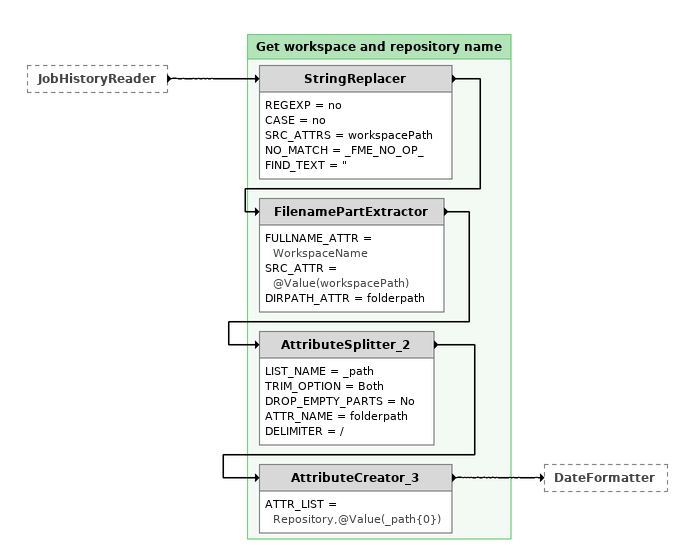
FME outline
JobHistoryReader [outside]
    -> StringReplacer

Bookmark: Get workspace and repository name
StringReplacer
    REGEXP = no
    CASE = no
    SRC_ATTRS = workspacePath
    NO_MATCH = _FME_NO_OP_
    FIND_TEXT = "
    -> FilenamePartExtractor
FilenamePartExtractor
    FULLNAME_ATTR = WorkspaceName
    SRC_ATTR = @Value(workspacePath)
    DIRPATH_ATTR = folderpath
    -> AttributeSplitter_2
AttributeSplitter_2
    LIST_NAME = _path
    TRIM_OPTION = Both
    DROP_EMPTY_PARTS = No
    ATTR_NAME = folderpath
    DELIMITER = /
    -> AttributeCreator_3
AttributeCreator_3
    ATTR_LIST = Repository,@Value(_path{0})
    -> DateFormatter
